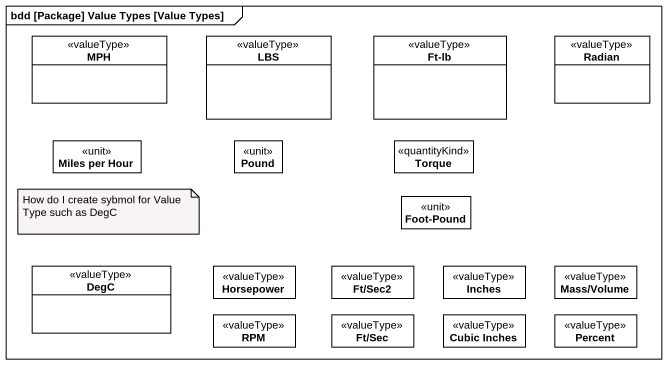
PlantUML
@startuml
mainframe bdd [Package] Value Types [Value Types]
hide circle
hide empty members
class MPH <<valueType>> #FFFFFF
class LBS <<valueType>> #FFFFFF
class "Ft-lb" as Ft_lb <<valueType>> #FFFFFF
class Radian <<valueType>> #FFFFFF
class "Miles per Hour" as Miles_per_Hour <<unit>> #FFFFFF
class Pound <<unit>> #FFFFFF
class Torque <<quantityKind>> #FFFFFF
class "Foot-Pound" as Foot_Pound <<unit>> #FFFFFF
class DegC <<valueType>> #FFFFFF
class Horsepower <<valueType>> #FFFFFF
class "Ft/Sec2" as Ft_Sec2 <<valueType>> #FFFFFF
class Inches <<valueType>> #FFFFFF
class "Mass/Volume" as Mass_Volume <<valueType>> #FFFFFF
class RPM <<valueType>> #FFFFFF
class "Ft/Sec" as Ft_Sec <<valueType>> #FFFFFF
class "Cubic Inches" as Cubic_Inches <<valueType>> #FFFFFF
class Percent <<valueType>> #FFFFFF
note as N1
  How do I create sybmol for Value Type such as DegC
end note
@enduml
